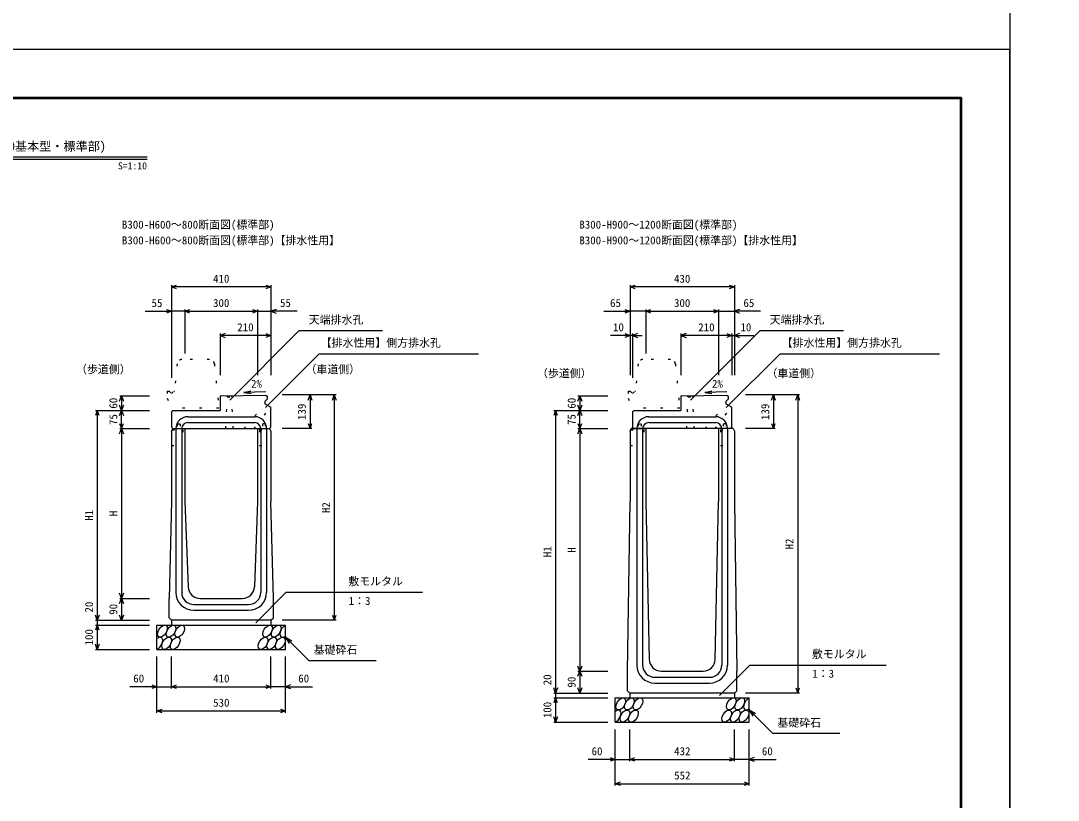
# Model space of a CAD drawing. Units: millimetres, scale not verified. Extents: x -12600 to 12600, y -5940 to 5940.
# Drawn here: x -8276 to -4000, y -3095 to 119 of the extents above; entities that cross this region are included whole.
import ezdxf
from ezdxf.enums import TextEntityAlignment as Align

# ---------------------------------------------------------------- set-up
doc = ezdxf.new("R2010")
doc.units = ezdxf.units.MM
doc.header["$LTSCALE"] = 40
doc.linetypes.add('DOTTED', pattern=[1.75, 0.25, -1.5])
for name, color, linetype, lineweight in [('0-0_DIM', 7, 'Continuous', 25), ('0-1_Defpoints', 5, 'Continuous', 25), ('0-2_HATCH', 6, 'Continuous', 25), ('0-5_OUTLINE', 3, 'Continuous', 25), ('0-6_OUTLINE2', 4, 'DOTTED', 25), ('0-7_TXT', 7, 'Continuous', 25), ('0-8_WAKU', 3, 'Continuous', 25)]:
    doc.layers.add(name, color=color, linetype=linetype, lineweight=lineweight)
doc.styles.add('ＭＳ ゴシック', font='')
doc.styles.get('ＭＳ ゴシック').set_extended_font_data('MS Gothic')

msp = doc.modelspace()

# ---------------------------------------------------------------- linework, layer by layer
at = {"layer": '0-0_DIM'}
for p, q in [((-7655, -971.3), (-7655, -1352.94)), ((-7245, -978.8), (-7655, -978.8)), ((-7245, -971.3), (-7245, -1342.94)), ((-5765, -971.3), (-5765, -1342.94)), ((-5335, -978.8), (-5765, -978.8)), ((-5335, -971.3), (-5335, -1342.94)), ((-7763.38, -1078.8), (-7655, -1078.8)), ((-7600, -1078.8), (-7655, -1078.8)), ((-7600, -1071.3), (-7600, -1252.94)), ((-7600, -1078.8), (-7300, -1078.8)), ((-7300, -1071.3), (-7300, -1342.94)), ((-7300, -1078.8), (-7245, -1078.8)), ((-7136.62, -1078.8), (-7245, -1078.8)), ((-5873.38, -1078.8), (-5765, -1078.8)), ((-5700, -1078.8), (-5765, -1078.8)), ((-5700, -1071.3), (-5700, -1252.94)), ((-5700, -1078.8), (-5400, -1078.8)), ((-5400, -1071.3), (-5400, -1342.94)), ((-5400, -1078.8), (-5335, -1078.8)), ((-5226.62, -1078.8), (-5335, -1078.8)), ((-7455, -1171.3), (-7455, -1342.94)), ((-7245, -1178.8), (-7455, -1178.8)), ((-7415.1, -1445.41), (-7128.47, -1158.78)), ((-7128.47, -1158.78), (-6785.36, -1158.78)), ((-5765, -1178.8), (-5844.84, -1178.8)), ((-5755, -1178.8), (-5765, -1178.8)), ((-5755, -1171.3), (-5755, -1352.94)), ((-5755, -1178.8), (-5715.08, -1178.8)), ((-5555, -1171.3), (-5555, -1342.94)), ((-5345, -1178.8), (-5555, -1178.8)), ((-5515.1, -1445.41), (-5228.47, -1158.78)), ((-5345, -1171.3), (-5345, -1342.94)), ((-5345, -1178.8), (-5335, -1178.8)), ((-5335, -1178.8), (-5255.16, -1178.8)), ((-5228.47, -1158.78), (-4885.36, -1158.78)), ((-7268.17, -1476.24), (-7046.03, -1254.1)), ((-7046.03, -1254.1), (-6390.13, -1254.1)), ((-5368.17, -1476.24), (-5146.03, -1254.1)), ((-5146.03, -1254.1), (-4490.13, -1254.1)), ((-7868.5, -1427.94), (-7746, -1427.94)), ((-7861, -1427.94), (-7861, -1487.94)), ((-6976.5, -1423.94), (-7199, -1423.94)), ((-7084, -1423.94), (-7084, -1562.94)), ((-6984, -1423.94), (-6984, -2352.94)), ((-5979.5, -1427.94), (-5857, -1427.94)), ((-5972, -1427.94), (-5972, -1487.94)), ((-5066.5, -1423.94), (-5289, -1423.94)), ((-5174, -1423.94), (-5174, -1562.94)), ((-5074, -1423.94), (-5074, -2652.94)), ((-7968.5, -1487.94), (-7746, -1487.94)), ((-7961, -1487.94), (-7961, -2352.94)), ((-7861, -1562.94), (-7861, -1487.94)), ((-6079.5, -1487.94), (-5857, -1487.94)), ((-6072, -1487.94), (-6072, -2652.94)), ((-5972, -1562.94), (-5972, -1487.94)), ((-7868.5, -1562.94), (-7746, -1562.94)), ((-7861, -1562.94), (-7861, -2262.94)), ((-7076.5, -1562.94), (-7199, -1562.94)), ((-5979.5, -1562.94), (-5857, -1562.94)), ((-5972, -1562.94), (-5972, -2562.94)), ((-5166.5, -1562.94), (-5289, -1562.94)), ((-7868.5, -2262.94), (-7746, -2262.94)), ((-7861, -2262.94), (-7861, -2352.94)), ((-7307.89, -2363.75), (-7181.66, -2237.52)), ((-7181.66, -2237.52), (-6620.19, -2237.52)), ((-7968.5, -2352.94), (-7746, -2352.94)), ((-7968.5, -2372.94), (-7746, -2372.94)), ((-7961, -2352.94), (-7961, -2372.94)), ((-7961, -2372.94), (-7961, -2472.94)), ((-6976.5, -2352.94), (-7199, -2352.94)), ((-7185, -2422.94), (-7089.24, -2518.7)), ((-7185, -2422.94), (-7159.02, -2437.94)), ((-7185, -2422.94), (-7170, -2448.92)), ((-7968.5, -2472.94), (-7746, -2472.94)), ((-7715, -2734.31), (-7715, -2502.94)), ((-7655, -2634.31), (-7655, -2502.94)), ((-7245, -2634.31), (-7245, -2502.94)), ((-7185, -2734.31), (-7185, -2502.94)), ((-7089.24, -2518.7), (-6811.69, -2518.7)), ((-5979.5, -2562.94), (-5857, -2562.94)), ((-5972, -2562.94), (-5972, -2652.94)), ((-5396.89, -2663.75), (-5270.66, -2537.52)), ((-5270.66, -2537.52), (-4709.19, -2537.52)), ((-7715, -2626.81), (-7826.79, -2626.81)), ((-7715, -2626.81), (-7655, -2626.81)), ((-7655, -2626.81), (-7245, -2626.81)), ((-7185, -2626.81), (-7245, -2626.81)), ((-7185, -2626.81), (-7073.21, -2626.81)), ((-6079.5, -2652.94), (-5857, -2652.94)), ((-6079.5, -2672.94), (-5857, -2672.94)), ((-6072, -2652.94), (-6072, -2672.94)), ((-6072, -2672.94), (-6072, -2772.94)), ((-5066.5, -2652.94), (-5289, -2652.94)), ((-7715, -2726.81), (-7185, -2726.81)), ((-5274, -2722.94), (-5178.24, -2818.7)), ((-5274, -2722.94), (-5248.02, -2737.94)), ((-5274, -2722.94), (-5259, -2748.92)), ((-6079.5, -2772.94), (-5857, -2772.94)), ((-5826, -3034.31), (-5826, -2802.94)), ((-5766, -2934.31), (-5766, -2802.94)), ((-5334, -2934.31), (-5334, -2802.94)), ((-5274, -3034.31), (-5274, -2802.94)), ((-5177.24, -2818.7), (-4899.69, -2818.7)), ((-5826, -2926.81), (-5937.79, -2926.81)), ((-5826, -2926.81), (-5766, -2926.81)), ((-5766, -2926.81), (-5334, -2926.81)), ((-5274, -2926.81), (-5334, -2926.81)), ((-5274, -2926.81), (-5162.21, -2926.81)), ((-5826, -3026.81), (-5274, -3026.81))]:
    msp.add_line(p, q, dxfattribs=at)
for points in [[(-7633.86, -986.5), (-7655, -978.8), (-7633.86, -971.11)], [(-7266.14, -971.11), (-7245, -978.8), (-7266.14, -986.5)], [(-5743.86, -986.5), (-5765, -978.8), (-5743.86, -971.11)], [(-5356.14, -971.11), (-5335, -978.8), (-5356.14, -986.5)], [(-7676.14, -1071.11), (-7655, -1078.8), (-7676.14, -1086.5)], [(-7578.86, -1086.5), (-7600, -1078.8), (-7578.86, -1071.11)], [(-7321.14, -1071.11), (-7300, -1078.8), (-7321.14, -1086.5)], [(-7223.86, -1071.11), (-7245, -1078.8), (-7223.86, -1086.5)], [(-5786.14, -1071.11), (-5765, -1078.8), (-5786.14, -1086.5)], [(-5678.86, -1086.5), (-5700, -1078.8), (-5678.86, -1071.11)], [(-5421.14, -1071.11), (-5400, -1078.8), (-5421.14, -1086.5)], [(-5313.86, -1071.11), (-5335, -1078.8), (-5313.86, -1086.5)], [(-7433.86, -1171.11), (-7455, -1178.8), (-7433.86, -1186.5)], [(-7266.14, -1171.11), (-7245, -1178.8), (-7266.14, -1186.5)], [(-5786.14, -1171.11), (-5765, -1178.8), (-5786.14, -1186.5)], [(-5733.86, -1171.11), (-5755, -1178.8), (-5733.86, -1186.5)], [(-5533.86, -1171.11), (-5555, -1178.8), (-5533.86, -1186.5)], [(-5366.14, -1171.11), (-5345, -1178.8), (-5366.14, -1186.5)], [(-5313.86, -1171.11), (-5335, -1178.8), (-5313.86, -1186.5)], [(-7868.7, -1449.09), (-7861, -1427.94), (-7853.3, -1449.09)], [(-7091.7, -1445.09), (-7084, -1423.94), (-7076.3, -1445.09)], [(-6991.7, -1445.09), (-6984, -1423.94), (-6976.3, -1445.09)], [(-5979.7, -1449.09), (-5972, -1427.94), (-5964.3, -1449.09)], [(-5181.7, -1445.09), (-5174, -1423.94), (-5166.3, -1445.09)], [(-5081.7, -1445.09), (-5074, -1423.94), (-5066.3, -1445.09)], [(-7953.3, -1509.09), (-7961, -1487.94), (-7968.7, -1509.09)], [(-7853.3, -1466.8), (-7861, -1487.94), (-7868.7, -1466.8)], [(-7868.7, -1509.09), (-7861, -1487.94), (-7853.3, -1509.09)], [(-6064.3, -1509.09), (-6072, -1487.94), (-6079.7, -1509.09)], [(-5964.3, -1466.8), (-5972, -1487.94), (-5979.7, -1466.8)], [(-5979.7, -1509.09), (-5972, -1487.94), (-5964.3, -1509.09)], [(-7868.7, -1541.8), (-7861, -1562.94), (-7853.3, -1541.8)], [(-7868.7, -1584.09), (-7861, -1562.94), (-7853.3, -1584.09)], [(-7091.7, -1541.8), (-7084, -1562.94), (-7076.3, -1541.8)], [(-5979.7, -1541.8), (-5972, -1562.94), (-5964.3, -1541.8)], [(-5979.7, -1584.09), (-5972, -1562.94), (-5964.3, -1584.09)], [(-5181.7, -1541.8), (-5174, -1562.94), (-5166.3, -1541.8)], [(-7853.3, -2241.8), (-7861, -2262.94), (-7868.7, -2241.8)], [(-7868.7, -2284.09), (-7861, -2262.94), (-7853.3, -2284.09)], [(-7953.3, -2331.8), (-7961, -2352.94), (-7968.7, -2331.8)], [(-7853.3, -2331.8), (-7861, -2352.94), (-7868.7, -2331.8)], [(-6991.7, -2331.8), (-6984, -2352.94), (-6976.3, -2331.8)], [(-7953.3, -2394.09), (-7961, -2372.94), (-7968.7, -2394.09)], [(-7953.3, -2451.8), (-7961, -2472.94), (-7968.7, -2451.8)], [(-5964.3, -2541.8), (-5972, -2562.94), (-5979.7, -2541.8)], [(-5979.7, -2584.09), (-5972, -2562.94), (-5964.3, -2584.09)], [(-7736.14, -2619.11), (-7715, -2626.81), (-7736.14, -2634.5)], [(-7633.86, -2634.5), (-7655, -2626.81), (-7633.86, -2619.11)], [(-7266.14, -2619.11), (-7245, -2626.81), (-7266.14, -2634.5)], [(-7163.86, -2619.11), (-7185, -2626.81), (-7163.86, -2634.5)], [(-6064.3, -2631.8), (-6072, -2652.94), (-6079.7, -2631.8)], [(-5964.3, -2631.8), (-5972, -2652.94), (-5979.7, -2631.8)], [(-5081.7, -2631.8), (-5074, -2652.94), (-5066.3, -2631.8)], [(-6064.3, -2694.09), (-6072, -2672.94), (-6079.7, -2694.09)], [(-7693.86, -2734.5), (-7715, -2726.81), (-7693.86, -2719.11)], [(-7206.14, -2719.11), (-7185, -2726.81), (-7206.14, -2734.5)], [(-6064.3, -2751.8), (-6072, -2772.94), (-6079.7, -2751.8)], [(-5847.14, -2919.11), (-5826, -2926.81), (-5847.14, -2934.5)], [(-5744.86, -2934.5), (-5766, -2926.81), (-5744.86, -2919.11)], [(-5355.14, -2919.11), (-5334, -2926.81), (-5355.14, -2934.5)], [(-5252.86, -2919.11), (-5274, -2926.81), (-5252.86, -2934.5)], [(-5804.86, -3034.5), (-5826, -3026.81), (-5804.86, -3019.11)], [(-5295.14, -3019.11), (-5274, -3026.81), (-5295.14, -3034.5)]]:
    msp.add_lwpolyline(points, dxfattribs=at)
at = {"layer": '0-1_Defpoints'}
for points in [[(-4200, -5940), (12600, -5940), (12600, 5940), (-4200, 5940)], [(-12600, -5940), (-4200, -5940), (-4200, 0), (-12600, 0)]]:
    msp.add_lwpolyline(points, close=True, dxfattribs=at)
at = {"layer": '0-2_HATCH'}
for centre in [(-7692.11, -2397.94), (-7656.63, -2397.94), (-7621.16, -2397.94), (-7258.95, -2397.94), (-7223.48, -2397.94), (-7675.23, -2447.94), (-7639.75, -2447.94), (-7277.55, -2447.94), (-7242.07, -2447.94), (-7206.59, -2447.94), (-5803.11, -2697.94), (-5767.63, -2697.94), (-5732.16, -2697.94), (-5347.95, -2697.94), (-5312.48, -2697.94), (-5786.23, -2747.94), (-5750.75, -2747.94), (-5366.55, -2747.94), (-5331.07, -2747.94), (-5295.59, -2747.94)]:
    msp.add_ellipse(centre, major_axis=(14.54, 23.54), ratio=0.5792, dxfattribs=at)
for centre, start_param, end_param in [((-7188, -2397.94), 0.6666252, 4.1103269), ((-7710.7, -2447.94), 3.7419964, 7.318141), ((-5277, -2697.94), 0.6666252, 4.1103269), ((-5821.7, -2747.94), 3.7419964, 7.318141)]:
    msp.add_ellipse(centre, major_axis=(14.54, 23.54), ratio=0.5792, start_param=start_param, end_param=end_param, dxfattribs=at)
at = {"layer": '0-5_OUTLINE', "linetype": 'DOTTED'}
for p, q in [((-7498.1, -1277.94), (-7611.9, -1277.94)), ((-5598.1, -1277.94), (-5711.9, -1277.94)), ((-7631.81, -1295.99), (-7643, -1407.94)), ((-7478.2, -1295.95), (-7460, -1477.94)), ((-5731.81, -1295.99), (-5743, -1407.94)), ((-5578.2, -1295.95), (-5560, -1477.94)), ((-7673, -1407.94), (-7673, -1437.94)), ((-7673, -1407.94), (-7665, -1407.94)), ((-5773, -1407.94), (-5773, -1437.94)), ((-5773, -1407.94), (-5765, -1407.94)), ((-7673, -1437.94), (-7650, -1477.94)), ((-5773, -1437.94), (-5750, -1477.94)), ((-7460, -1477.94), (-7650, -1477.94)), ((-5560, -1477.94), (-5750, -1477.94))]:
    msp.add_line(p, q, dxfattribs=at)
at = {"layer": '0-5_OUTLINE'}
for p, q in [((-7455, -1427.94), (-7266, -1424.34)), ((-7455, -1427.94), (-7455, -1487.94)), ((-7270, -1450.94), (-7261, -1440.94)), ((-7270, -1450.94), (-7270, -1460.94)), ((-7266, -1424.34), (-7261, -1429.25)), ((-7261, -1429.25), (-7261, -1440.94)), ((-5555, -1427.94), (-5366, -1424.34)), ((-5555, -1427.94), (-5555, -1487.94)), ((-5370, -1450.94), (-5361, -1440.94)), ((-5370, -1450.94), (-5370, -1460.94)), ((-5366, -1424.34), (-5361, -1429.25)), ((-5361, -1429.25), (-5361, -1440.94)), ((-7655, -1493.94), (-7649, -1487.94)), ((-7655, -1493.94), (-7655, -1556.94)), ((-7649, -1487.94), (-7455, -1487.94)), ((-7270, -1460.94), (-7245, -1473.94)), ((-7245, -1556.94), (-7245, -1473.94)), ((-5755, -1493.94), (-5749, -1487.94)), ((-5755, -1493.94), (-5755, -1556.94)), ((-5749, -1487.94), (-5555, -1487.94)), ((-5370, -1460.94), (-5345, -1473.94)), ((-5345, -1556.94), (-5345, -1473.94)), ((-7655, -1556.94), (-7649, -1562.94)), ((-7655, -1572.94), (-7650, -1562.94)), ((-7655, -1572.94), (-7655, -1862.94)), ((-7650, -1562.94), (-7250, -1562.94)), ((-7251, -1562.94), (-7245, -1556.94)), ((-7245, -1572.94), (-7250, -1562.94)), ((-7245, -1572.94), (-7245, -1862.94)), ((-5765, -1572.94), (-5760, -1562.94)), ((-5765, -1572.94), (-5765, -1862.94)), ((-5340, -1562.94), (-5760, -1562.94)), ((-5759, -1562.94), (-5700, -1562.94)), ((-5755, -1556.94), (-5749, -1562.94)), ((-5700, -1562.94), (-5700, -1862.94)), ((-5400, -1562.94), (-5400, -1862.94)), ((-5341, -1562.94), (-5400, -1562.94)), ((-5351, -1562.94), (-5345, -1556.94)), ((-5340, -1562.94), (-5335, -1572.94)), ((-5335, -1572.94), (-5335, -1862.94)), ((-7655, -1862.94), (-7665, -2262.94)), ((-7235, -2262.94), (-7245, -1862.94)), ((-5775, -2562.94), (-5765, -1862.94)), ((-5700, -1862.94), (-5686.05, -2514.01)), ((-5413.95, -2514.01), (-5400, -1862.94)), ((-5335, -1862.94), (-5325, -2562.94)), ((-7665, -2342.94), (-7665, -2262.94)), ((-7536.84, -2262.94), (-7363.16, -2262.94)), ((-7235, -2342.94), (-7235, -2262.94)), ((-7655, -2352.94), (-7665, -2342.94)), ((-7245, -2352.94), (-7235, -2342.94)), ((-7715, -2372.94), (-7185, -2372.94)), ((-7715, -2472.94), (-7715, -2372.94)), ((-7245, -2352.94), (-7655, -2352.94)), ((-7655, -2352.94), (-7655, -2372.94)), ((-7245, -2352.94), (-7245, -2372.94)), ((-7185, -2472.94), (-7185, -2372.94)), ((-7715, -2472.94), (-7185, -2472.94)), ((-5775, -2643.94), (-5775, -2562.94)), ((-5636.23, -2562.94), (-5463.94, -2562.94)), ((-5325, -2643.94), (-5325, -2562.94)), ((-5775, -2643.94), (-5766, -2652.94)), ((-5334, -2652.94), (-5325, -2643.94)), ((-5826, -2672.94), (-5274, -2672.94)), ((-5826, -2772.94), (-5826, -2672.94)), ((-5334, -2652.94), (-5766, -2652.94)), ((-5766, -2652.94), (-5766, -2672.94)), ((-5334, -2652.94), (-5334, -2672.94)), ((-5274, -2772.94), (-5274, -2672.94)), ((-5826, -2772.94), (-5274, -2772.94))]:
    msp.add_line(p, q, dxfattribs=at)
at = {"layer": '0-5_OUTLINE', "linetype": 'DOTTED'}
for points in [[(-7665, -1407.94), (-7655, -1417.94), (-7645, -1407.94), (-7643, -1407.94)], [(-5765, -1407.94), (-5755, -1417.94), (-5745, -1407.94), (-5743, -1407.94)]]:
    msp.add_lwpolyline(points, dxfattribs=at)
at = {"layer": '0-5_OUTLINE'}
for points in [[(-7600, -1562.94), (-7600, -1862.94), (-7586.8, -2214.82)], [(-7300, -1562.94), (-7300, -1862.94), (-7313.2, -2214.82)]]:
    msp.add_lwpolyline(points, dxfattribs=at)
at = {"layer": '0-5_OUTLINE', "linetype": 'DOTTED'}
for centre, start, end in [((-7611.9, -1297.94), 90, 174.40835), ((-7498.1, -1297.94), 4.08463, 90), ((-5711.9, -1297.94), 90, 174.40835), ((-5598.1, -1297.94), 4.08463, 90)]:
    msp.add_arc(centre, 20, start, end, dxfattribs=at)
at = {"layer": '0-5_OUTLINE'}
for centre, start, end in [((-7536.84, -2212.94), 182.14759, 270), ((-7363.16, -2212.94), 270, 357.85241), ((-5636.06, -2512.94), 181.22758, 269.80012), ((-5463.94, -2512.94), 270, 358.77242)]:
    msp.add_arc(centre, 50, start, end, dxfattribs=at)
at = {"layer": '0-6_OUTLINE2'}
for p, q in [((-7431.5, -1562.94), (-7425, -1431.7)), ((-7425, -1431.7), (-7427.47, -1427.42)), ((-7425, -1431.7), (-7407, -1431.7)), ((-7407, -1431.7), (-7404.27, -1426.98)), ((-7400.5, -1562.94), (-7407, -1431.7)), ((-5531.5, -1562.94), (-5525, -1431.7)), ((-5525, -1431.7), (-5527.47, -1427.42)), ((-5525, -1431.7), (-5507, -1431.7)), ((-5507, -1431.7), (-5504.27, -1426.98)), ((-5500.5, -1562.94), (-5507, -1431.7)), ((-7357.03, -1562.94), (-7268.53, -1461.71)), ((-7314.35, -1562.94), (-7246.63, -1473.09)), ((-5457.03, -1562.94), (-5368.53, -1461.71)), ((-5414.35, -1562.94), (-5346.63, -1473.09)), ((-7652.25, -1567.44), (-7608, -1567.44)), ((-7631.5, -1542.44), (-7619.5, -1542.44)), ((-7631.5, -1542.44), (-7631.5, -1567.44)), ((-7619.5, -1542.44), (-7619.5, -1567.44)), ((-7608, -1567.44), (-7608, -1632.94)), ((-7292, -1567.44), (-7292, -1632.94)), ((-7292, -1567.44), (-7247.75, -1567.44)), ((-7268.5, -1542.44), (-7280.5, -1542.44)), ((-7280.5, -1542.44), (-7280.5, -1567.44)), ((-7268.5, -1542.44), (-7268.5, -1567.44)), ((-5762.25, -1567.44), (-5708, -1567.44)), ((-5731.5, -1542.44), (-5719.5, -1542.44)), ((-5731.5, -1542.44), (-5731.5, -1567.44)), ((-5719.5, -1542.44), (-5719.5, -1567.44)), ((-5708, -1567.44), (-5708, -1632.94)), ((-5392, -1567.44), (-5392, -1632.94)), ((-5392, -1567.44), (-5337.75, -1567.44)), ((-5368.5, -1542.44), (-5380.5, -1542.44)), ((-5380.5, -1542.44), (-5380.5, -1567.44)), ((-5368.5, -1542.44), (-5368.5, -1567.44)), ((-7655, -1632.94), (-7608, -1632.94)), ((-7292, -1632.94), (-7245, -1632.94)), ((-5765, -1632.94), (-5708, -1632.94)), ((-5392, -1632.94), (-5335, -1632.94))]:
    msp.add_line(p, q, dxfattribs=at)
at = {"layer": '0-6_OUTLINE2', "linetype": 'Continuous'}
for p, q in [((-7588, -1513.94), (-7312, -1513.94)), ((-7588, -1537.94), (-7312, -1537.94)), ((-5688, -1513.94), (-5412, -1513.94)), ((-5688, -1537.94), (-5412, -1537.94)), ((-7637, -1562.94), (-7637, -2237.94)), ((-7613, -1562.94), (-7613, -2237.94)), ((-7287, -1562.94), (-7287, -2237.94)), ((-7263, -1562.94), (-7263, -2237.94)), ((-5737, -1562.94), (-5737, -2537.94)), ((-5713, -1562.94), (-5713, -2537.94)), ((-5387, -1562.94), (-5387, -2537.94)), ((-5363, -1562.94), (-5363, -2537.94)), ((-7563, -2287.94), (-7337, -2287.94)), ((-7563, -2311.94), (-7337, -2311.94)), ((-5663, -2587.94), (-5437, -2587.94)), ((-5663, -2611.94), (-5437, -2611.94))]:
    msp.add_line(p, q, dxfattribs=at)
for centre, radius, start, end in [((-7588, -1562.94), 49, 90, 180), ((-7588, -1562.94), 25, 90, 180), ((-7312, -1562.94), 49, 0, 90), ((-7312, -1562.94), 25, 0, 90), ((-5688, -1562.94), 49, 90, 180), ((-5688, -1562.94), 25, 90, 180), ((-5412, -1562.94), 49, 0, 90), ((-5412, -1562.94), 25, 0, 90), ((-7563, -2237.94), 74, 180, 270), ((-7563, -2237.94), 50, 180, 270), ((-7337, -2237.94), 50, 270, 0), ((-7337, -2237.94), 74, 270, 0), ((-5663, -2537.94), 74, 180, 270), ((-5663, -2537.94), 50, 180, 270), ((-5437, -2537.94), 50, 270, 0), ((-5437, -2537.94), 74, 270, 0)]:
    msp.add_arc(centre, radius, start, end, dxfattribs=at)
at = {"layer": '0-7_TXT'}
for p, q in [((-9044.18, -442.8), (-7755.82, -442.8)), ((-9044.18, -452.4), (-7755.82, -452.4)), ((-7356.83, -1413.5), (-7327.19, -1418.15)), ((-5456.83, -1413.5), (-5427.19, -1418.15))]:
    msp.add_line(p, q, dxfattribs=at)
for points in [[(-7266.41, -1411.78), (-7356.83, -1413.5), (-7327.39, -1407.73)], [(-5366.41, -1411.78), (-5456.83, -1413.5), (-5427.39, -1407.73)]]:
    msp.add_lwpolyline(points, dxfattribs=at)
at = {"layer": '0-8_WAKU', "lineweight": 50}
msp.add_lwpolyline([(-12400, -5740), (-4400, -5740), (-4400, -200), (-12400, -200)], close=True, dxfattribs=at)

# ---------------------------------------------------------------- texts
at = {"layer": '0-0_DIM', "style": 'ＭＳ ゴシック'}
for s, p in [('410', (-7483.75, -971.3)), ('430', (-5583.75, -971.3)), ('55', (-7737.34, -1071.3)), ('300', (-7483.75, -1071.3)), ('55', (-7207.66, -1071.3)), ('65', (-5847.34, -1071.3)), ('300', (-5583.75, -1071.3)), ('65', (-5297.66, -1071.3)), ('天端排水孔', (-7089.36, -1140.04)), ('天端排水孔', (-5189.36, -1140.04)), ('210', (-7383.75, -1171.3)), ('10', (-5835.21, -1171.3)), ('210', (-5483.75, -1171.3)), ('10', (-5309.79, -1171.3)), ('【排水性用】側方排水孔', (-7039.84, -1235.36)), ('【排水性用】側方排水孔', (-5139.84, -1235.36)), ('（歩道側）', (-8048.39, -1344.65)), ('（車道側）', (-7102.57, -1344.65)), ('（歩道側）', (-6148.39, -1361.05)), ('（車道側）', (-5202.57, -1361.05)), ('敷モルタル', (-6926.06, -2218.78)), ('1：3', (-6924.87, -2299.54)), ('基礎砕石', (-7068.68, -2501.53)), ('敷モルタル', (-5015.06, -2518.78)), ('1：3', (-5013.87, -2599.54)), ('60', (-7812.5, -2619.31)), ('410', (-7483.22, -2619.31)), ('60', (-7132.5, -2619.31)), ('530', (-7483.22, -2719.31)), ('基礎砕石', (-5157.68, -2801.53)), ('60', (-5923.5, -2919.31)), ('432', (-5583.22, -2919.31)), ('60', (-5221.5, -2919.31)), ('552', (-5583.22, -3019.31))]:
    msp.add_text(s, height=32.99, dxfattribs=at).set_placement(p, align=Align.BOTTOM_LEFT)
for s, p in [('60', (-7868.5, -1480.44)), ('60', (-5979.5, -1480.44)), ('139', (-7091.5, -1527.19)), ('139', (-5181.5, -1527.19)), ('75', (-7868.5, -1547.94)), ('75', (-5979.5, -1547.94)), ('H2', (-6991.5, -1910.94)), ('H1', (-7968.5, -1942.94)), ('H', (-7868.5, -1924.19)), ('H1', (-6079.5, -2092.94)), ('H2', (-5081.5, -2060.94)), ('H', (-5979.5, -2074.19)), ('20', (-7968.5, -2321.13)), ('90', (-7868.5, -2330.44)), ('100', (-7968.5, -2456.69)), ('20', (-6079.5, -2621.13)), ('90', (-5979.5, -2630.44)), ('100', (-6079.5, -2756.69))]:
    msp.add_text(s, height=32.99, rotation=90, dxfattribs=at).set_placement(p, align=Align.BOTTOM_LEFT)
at = {"layer": '0-7_TXT', "style": 'ＭＳ ゴシック'}
for s, height, p in [('群馬県型管渠型側溝(B300基本型・標準部)', 36.66, (-8875, -427.8)), ('S', 29.33, (-7875.82, -502.8)), ('1', 29.33, (-7835.82, -502.8)), ('1', 29.33, (-7795.82, -502.8)), ('0', 29.33, (-7775.82, -502.8)), ('=', 29.33, (-7855.82, -502.8)), (':', 29.33, (-7815.82, -502.8)), ('B300-H600～800断面図(標準部)', 32.99, (-7859.34, -748.2)), ('B300-H900～1200断面図(標準部)', 32.99, (-5973.96, -748.2)), ('B300-H600～800断面図(標準部)【排水性用】', 32.99, (-7859.34, -813.07)), ('B300-H900～1200断面図(標準部)【排水性用】', 32.99, (-5973.96, -813.07)), ('2%', 32.99, (-7327.26, -1404.17)), ('2%', 32.99, (-5427.26, -1404.17))]:
    msp.add_text(s, height=height, dxfattribs=at).set_placement(p, align=Align.BOTTOM_LEFT)

doc.saveas('drawing.dxf')
